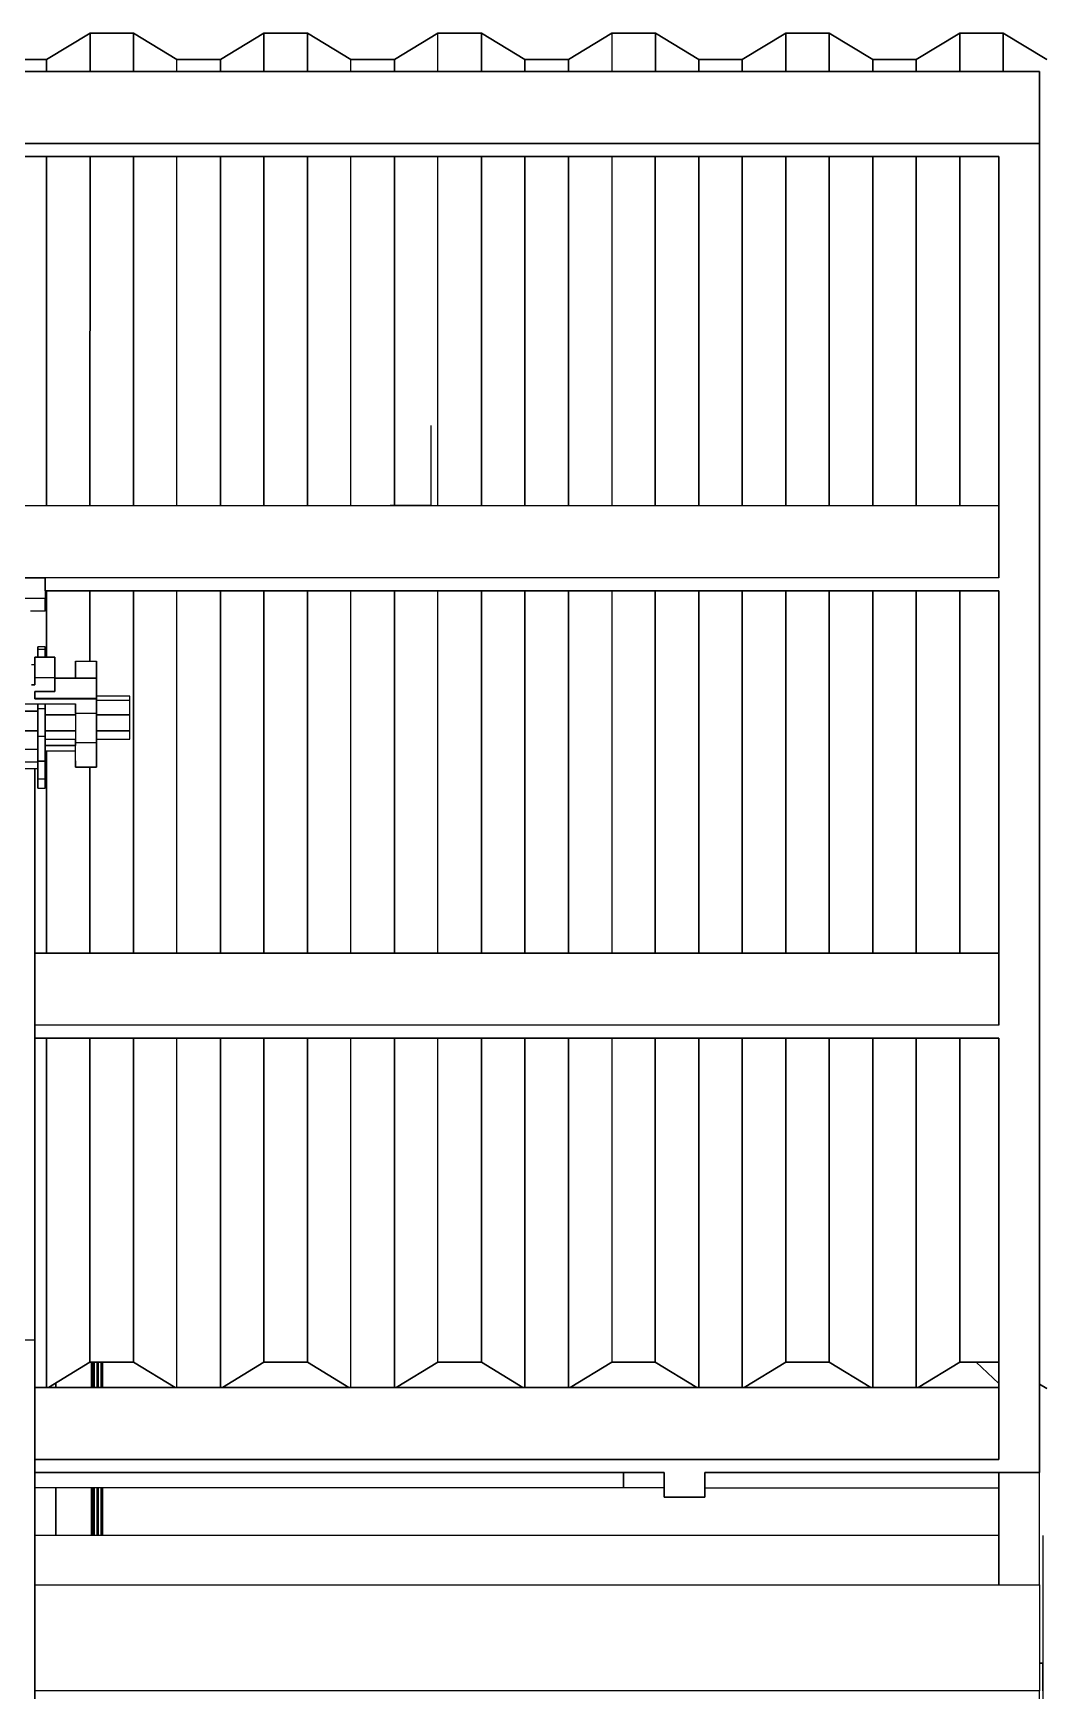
# Model space of a CAD drawing. Extents: x -43 to 90, y 6 to 81.
# Drawn here: x 3.161 to 5.152, y 19.711 to 22.977 of the extents above; entities that cross this region are included whole.
import ezdxf

# ---------------------------------------------------------------- set-up
doc = ezdxf.new("R2010")
doc.units = 0
doc.header["$LTSCALE"] = 0.1
doc.header["$MEASUREMENT"] = 0
doc.layers.add('cobertura nova', color=4, linetype='CONTINUOUS')
doc.layers.add('hachures cobertura', color=252, linetype='CONTINUOUS')

msp = doc.modelspace()

# ---------------------------------------------------------------- linework, layer by layer
at = {"layer": 'cobertura nova'}
for p, q in [((3.2736, 22.9771), (3.1879, 22.9254)), ((3.1879, 22.9254), (3.2736, 22.9771)), ((3.3593, 22.9771), (3.2736, 22.9771)), ((3.2736, 22.9771), (3.3593, 22.9771)), ((3.2737, 22.9771), (3.2737, 22.9771)), ((3.2737, 22.9771), (3.2737, 22.9771)), ((3.445, 22.9254), (3.3593, 22.9771)), ((3.3593, 22.9771), (3.445, 22.9254)), ((3.3594, 22.977), (3.3594, 22.977)), ((3.3594, 22.977), (3.3594, 22.977)), ((3.6164, 22.9771), (3.5307, 22.9254)), ((3.5307, 22.9254), (3.6164, 22.9771)), ((3.7021, 22.9771), (3.6164, 22.9771)), ((3.6164, 22.9771), (3.7021, 22.9771)), ((3.6165, 22.9771), (3.6165, 22.9771)), ((3.7879, 22.9254), (3.7021, 22.9771)), ((3.7021, 22.9771), (3.7879, 22.9254)), ((3.7023, 22.977), (3.7023, 22.977)), ((3.7023, 22.977), (3.7023, 22.977)), ((3.9593, 22.9771), (3.8736, 22.9254)), ((3.8736, 22.9254), (3.9593, 22.9771)), ((4.045, 22.9771), (3.9593, 22.9771)), ((3.9593, 22.9771), (4.045, 22.9771)), ((3.9594, 22.9771), (3.9594, 22.9771)), ((4.1307, 22.9254), (4.045, 22.9771)), ((4.045, 22.9771), (4.1307, 22.9254)), ((4.0451, 22.977), (4.0451, 22.977)), ((4.0451, 22.977), (4.0451, 22.977)), ((4.3021, 22.9771), (4.2164, 22.9254)), ((4.2164, 22.9254), (4.3021, 22.9771)), ((4.3879, 22.9771), (4.3021, 22.9771)), ((4.3021, 22.9771), (4.3879, 22.9771)), ((4.3023, 22.9771), (4.3023, 22.9771)), ((4.4736, 22.9254), (4.3879, 22.9771)), ((4.3879, 22.9771), (4.4736, 22.9254)), ((4.388, 22.977), (4.388, 22.977)), ((4.388, 22.977), (4.388, 22.977)), ((4.645, 22.9771), (4.5593, 22.9254)), ((4.5593, 22.9254), (4.645, 22.9771)), ((4.7307, 22.9771), (4.645, 22.9771)), ((4.645, 22.9771), (4.7307, 22.9771)), ((4.6451, 22.9771), (4.6451, 22.9771)), ((4.6451, 22.9771), (4.6451, 22.9771)), ((4.8164, 22.9254), (4.7307, 22.9771)), ((4.7307, 22.9771), (4.8164, 22.9254)), ((4.7308, 22.977), (4.7308, 22.977)), ((4.7308, 22.977), (4.7308, 22.977)), ((4.9879, 22.9771), (4.9021, 22.9254)), ((4.9021, 22.9254), (4.9879, 22.9771)), ((5.0736, 22.9771), (4.9879, 22.9771)), ((4.9879, 22.9771), (5.0736, 22.9771)), ((4.988, 22.9771), (4.988, 22.9771)), ((4.988, 22.9771), (4.988, 22.9771)), ((5.1593, 22.9254), (5.0736, 22.9771)), ((5.0736, 22.9771), (5.1593, 22.9254)), ((5.0737, 22.977), (5.0737, 22.977)), ((5.0737, 22.977), (5.0737, 22.977)), ((1.2251, 22.9018), (5.0651, 22.9018)), ((5.0651, 22.9018), (1.2251, 22.9018)), ((3.1879, 22.9254), (3.1021, 22.9254)), ((3.1021, 22.9254), (3.1879, 22.9254)), ((3.188, 22.9255), (3.188, 22.9255)), ((3.188, 22.9255), (3.188, 22.9255)), ((3.5307, 22.9254), (3.445, 22.9254)), ((3.445, 22.9254), (3.5307, 22.9254)), ((3.4451, 22.9254), (3.4451, 22.9254)), ((3.4451, 22.9254), (3.4451, 22.9254)), ((3.5308, 22.9255), (3.5308, 22.9255)), ((3.5308, 22.9255), (3.5308, 22.9255)), ((3.8736, 22.9254), (3.7879, 22.9254)), ((3.7879, 22.9254), (3.8736, 22.9254)), ((3.788, 22.9254), (3.788, 22.9254)), ((3.788, 22.9254), (3.788, 22.9254)), ((3.8737, 22.9255), (3.8737, 22.9255)), ((3.8737, 22.9255), (3.8737, 22.9255)), ((4.2164, 22.9254), (4.1307, 22.9254)), ((4.1307, 22.9254), (4.2164, 22.9254)), ((4.1308, 22.9254), (4.1308, 22.9254)), ((4.1308, 22.9254), (4.1308, 22.9254)), ((4.2165, 22.9255), (4.2165, 22.9255)), ((4.2165, 22.9255), (4.2165, 22.9255)), ((4.5593, 22.9254), (4.4736, 22.9254)), ((4.4736, 22.9254), (4.5593, 22.9254)), ((4.4737, 22.9254), (4.4737, 22.9254)), ((4.4737, 22.9254), (4.4737, 22.9254)), ((4.5594, 22.9255), (4.5594, 22.9255)), ((4.5594, 22.9255), (4.5594, 22.9255)), ((4.9021, 22.9254), (4.8164, 22.9254)), ((4.8164, 22.9254), (4.9021, 22.9254)), ((4.8165, 22.9254), (4.8165, 22.9254)), ((4.9023, 22.9255), (4.9023, 22.9255)), ((4.9023, 22.9255), (4.9023, 22.9255)), ((5.0651, 22.9018), (5.1451, 22.9018)), ((5.1451, 22.9018), (5.0651, 22.9018)), ((5.1451, 22.9018), (5.1451, 22.9018)), ((5.1451, 22.9018), (5.1451, 22.7599)), ((5.1451, 22.9018), (5.1451, 22.9018)), ((5.1451, 22.7599), (5.1451, 22.9018)), ((5.0651, 22.7599), (1.2251, 22.7599)), ((1.2251, 22.7599), (5.0651, 22.7599)), ((5.1451, 22.7599), (5.0651, 22.7599)), ((5.0651, 22.7599), (5.0651, 22.7599)), ((5.0651, 22.7599), (5.0651, 22.7599)), ((5.0651, 22.7599), (5.1451, 22.7599)), ((5.1451, 22.7599), (5.1451, 22.7599)), ((5.1451, 22.7599), (5.1451, 22.7339)), ((5.1451, 22.7339), (5.1451, 22.7599)), ((5.1451, 22.7599), (5.1451, 22.7599)), ((1.2251, 22.7339), (5.0651, 22.7339)), ((5.0651, 22.7339), (1.2251, 22.7339)), ((5.0651, 22.7339), (5.0651, 21.9041)), ((5.0651, 21.9041), (5.0651, 22.7339)), ((5.0651, 22.7339), (5.0651, 22.046)), ((5.0651, 22.046), (5.0651, 22.7339)), ((5.1451, 22.7339), (5.1451, 21.9041)), ((5.1451, 21.9041), (5.1451, 22.7339)), ((3.9451, 22.2042), (3.9451, 22.046)), ((1.2251, 22.046), (5.0651, 22.046)), ((3.9451, 22.046), (3.8651, 22.046)), ((3.8651, 22.046), (3.9451, 22.046)), ((5.0651, 21.9041), (5.0651, 22.046)), ((5.0651, 21.9041), (1.2251, 21.9041)), ((3.1051, 21.9041), (3.1851, 21.9041)), ((3.1851, 21.9041), (3.1851, 21.864)), ((3.1851, 21.8782), (3.1851, 21.9041)), ((5.1451, 21.9041), (5.1451, 21.8782)), ((5.1451, 21.8782), (5.1451, 21.9041)), ((3.1341, 21.864), (3.1851, 21.864)), ((3.1851, 21.8782), (5.0651, 21.8782)), ((5.0651, 21.8782), (3.1851, 21.8782)), ((3.1851, 21.864), (3.1851, 21.8381)), ((3.1851, 21.8381), (3.1851, 21.864)), ((3.1851, 21.8381), (3.1851, 21.864)), ((3.1878, 21.7473), (3.1878, 21.8782)), ((5.0651, 21.8782), (5.0651, 21.0224)), ((5.0651, 21.1643), (5.0651, 21.8782)), ((5.0651, 21.8782), (5.0651, 21.8782)), ((5.0651, 21.0224), (5.0651, 21.8782)), ((5.0651, 21.8782), (5.0651, 21.8782)), ((5.1451, 21.8782), (5.1451, 21.0224)), ((5.1451, 21.0224), (5.1451, 21.8782)), ((3.1851, 21.8381), (3.1564, 21.8381)), ((3.1849, 21.7676), (3.1705, 21.7676)), ((3.1705, 21.7676), (3.1705, 21.7624)), ((3.1705, 21.7676), (3.1705, 21.7489)), ((3.1705, 21.7624), (3.1705, 21.7676)), ((3.1705, 21.7489), (3.1705, 21.7676)), ((3.1849, 21.7624), (3.1705, 21.7624)), ((3.1705, 21.7624), (3.1705, 21.7473)), ((3.1705, 21.7473), (3.1705, 21.7624)), ((3.1849, 21.7624), (3.1849, 21.7676)), ((3.1849, 21.7676), (3.1849, 21.7624)), ((3.1849, 21.7473), (3.1849, 21.7624)), ((3.1849, 21.7624), (3.1849, 21.7473)), ((3.1582, 21.7333), (3.1649, 21.7333)), ((3.1649, 21.7333), (3.1649, 21.7473)), ((3.1649, 21.7473), (3.2041, 21.7473)), ((3.2041, 21.7473), (3.1649, 21.7473)), ((3.1649, 21.7473), (3.1649, 21.7067)), ((3.1649, 21.7067), (3.1649, 21.7473)), ((3.1649, 21.7473), (3.1649, 21.7333)), ((3.1649, 21.6928), (3.1649, 21.7333)), ((3.1649, 21.7333), (3.1649, 21.6928)), ((3.1705, 21.7489), (3.1705, 21.7473)), ((3.1705, 21.7489), (3.1705, 21.7489)), ((3.1705, 21.7473), (3.1705, 21.7489)), ((3.1705, 21.7489), (3.1705, 21.7489)), ((3.2041, 21.7067), (3.2041, 21.7473)), ((3.2041, 21.7473), (3.2041, 21.7067)), ((3.2447, 21.7063), (3.2447, 21.7393)), ((3.2447, 21.7393), (3.2865, 21.7393)), ((3.2447, 21.7393), (3.2447, 21.7063)), ((3.2865, 21.7059), (3.2865, 21.7393)), ((3.2865, 21.7063), (3.2865, 21.7393)), ((3.2865, 21.7393), (3.2865, 21.7063)), ((3.1582, 21.6928), (3.1649, 21.6928)), ((3.1649, 21.6928), (3.1582, 21.6928)), ((3.1649, 21.7201), (3.1649, 21.7201)), ((3.1649, 21.7201), (3.1649, 21.7201)), ((3.2041, 21.7067), (3.1649, 21.7067)), ((3.1649, 21.7067), (3.1649, 21.6928)), ((3.1649, 21.6928), (3.1649, 21.7067)), ((3.2041, 21.6928), (3.2041, 21.7067)), ((3.2041, 21.7067), (3.2041, 21.6928)), ((3.2041, 21.7063), (3.2447, 21.7063)), ((3.2447, 21.7059), (3.2041, 21.7059)), ((3.2041, 21.6796), (3.2041, 21.6928)), ((3.2041, 21.6928), (3.2041, 21.6796)), ((3.2041, 21.6796), (3.2041, 21.6928)), ((3.2447, 21.7063), (3.2865, 21.7063)), ((3.2865, 21.7059), (3.2447, 21.7059)), ((3.2865, 21.7063), (3.2865, 21.7059)), ((3.2865, 21.7059), (3.2865, 21.6654)), ((3.2865, 21.6654), (3.2865, 21.7059)), ((3.1649, 21.6657), (3.1649, 21.6796)), ((3.1649, 21.6796), (3.2041, 21.6796)), ((3.1649, 21.6796), (3.1649, 21.6654)), ((3.2041, 21.6796), (3.1649, 21.6796)), ((3.2447, 21.6657), (3.1649, 21.6657)), ((3.1649, 21.6654), (3.1649, 21.6657)), ((3.1649, 21.6657), (3.1649, 21.6654)), ((3.1649, 21.6654), (3.2447, 21.6654)), ((3.2865, 21.6657), (3.2447, 21.6657)), ((3.2447, 21.6654), (3.2865, 21.6654)), ((3.3519, 21.6707), (3.2865, 21.6707)), ((3.2865, 21.6554), (3.2865, 21.6654)), ((3.2865, 21.6654), (3.2865, 21.6551)), ((3.3519, 21.6621), (3.2865, 21.6621)), ((3.3519, 21.6621), (3.3519, 21.6707)), ((3.3519, 21.6337), (3.3519, 21.6621)), ((3.1705, 21.6412), (3.1193, 21.6412)), ((3.1193, 21.6412), (3.1705, 21.6412)), ((3.1253, 21.6554), (3.1649, 21.6554)), ((3.1649, 21.6551), (3.1253, 21.6551)), ((3.1649, 21.6554), (3.2447, 21.6554)), ((3.2447, 21.6551), (3.1649, 21.6551)), ((3.1705, 21.6551), (3.1705, 21.6461)), ((3.1705, 21.6412), (3.1705, 21.6551)), ((3.1705, 21.6461), (3.1705, 21.6551)), ((3.1705, 21.6551), (3.1705, 21.6412)), ((3.1705, 21.6461), (3.1849, 21.6461)), ((3.1705, 21.6461), (3.1705, 21.5918)), ((3.1705, 21.5918), (3.1705, 21.6461)), ((3.1705, 21.602), (3.1705, 21.6412)), ((3.1705, 21.6412), (3.1705, 21.6412)), ((3.1705, 21.6412), (3.1705, 21.602)), ((3.1849, 21.6461), (3.1849, 21.6551)), ((3.1849, 21.6551), (3.1849, 21.6461)), ((3.1849, 21.5918), (3.1849, 21.6461)), ((3.1849, 21.6461), (3.1849, 21.5918)), ((3.1849, 21.6337), (3.2447, 21.6337)), ((3.2447, 21.6337), (3.1849, 21.6337)), ((3.2447, 21.6551), (3.2447, 21.6554)), ((3.2447, 21.6554), (3.2447, 21.6551)), ((3.2447, 21.6551), (3.2447, 21.637)), ((3.2447, 21.6367), (3.2447, 21.6551)), ((3.2447, 21.637), (3.2865, 21.637)), ((3.2447, 21.6367), (3.2447, 21.5788)), ((3.2865, 21.6367), (3.2447, 21.6367)), ((3.2865, 21.637), (3.2865, 21.6554)), ((3.2865, 21.6551), (3.2865, 21.6367)), ((3.2865, 21.5788), (3.2865, 21.6367)), ((3.2865, 21.6367), (3.2865, 21.5788)), ((3.2865, 21.6337), (3.3519, 21.6337)), ((3.3519, 21.6337), (3.2865, 21.6337)), ((3.3519, 21.6022), (3.3519, 21.6337)), ((3.1705, 21.602), (3.1196, 21.602)), ((3.1196, 21.602), (3.1705, 21.602)), ((3.1705, 21.6106), (3.1705, 21.6106)), ((3.1705, 21.5663), (3.1705, 21.602)), ((3.1705, 21.602), (3.1705, 21.602)), ((3.1705, 21.602), (3.1705, 21.5663)), ((3.1705, 21.5918), (3.1849, 21.5918)), ((3.1705, 21.5918), (3.1705, 21.5425)), ((3.1705, 21.5425), (3.1705, 21.5918)), ((3.2447, 21.6022), (3.1849, 21.6022)), ((3.1849, 21.6022), (3.2447, 21.6022)), ((3.1849, 21.5425), (3.1849, 21.5918)), ((3.1849, 21.5918), (3.1849, 21.5425)), ((3.3519, 21.6022), (3.2865, 21.6022)), ((3.2865, 21.6022), (3.3519, 21.6022)), ((3.3519, 21.586), (3.3519, 21.6022)), ((3.1193, 21.5663), (3.1705, 21.5663)), ((3.1705, 21.5413), (3.1705, 21.5663)), ((3.1705, 21.5663), (3.1705, 21.5413)), ((3.1705, 21.5593), (3.1705, 21.5593)), ((3.1849, 21.586), (3.2447, 21.586)), ((3.2447, 21.5733), (3.1849, 21.5733)), ((3.1849, 21.5733), (3.2447, 21.5733)), ((3.1849, 21.5629), (3.2447, 21.5629)), ((3.2447, 21.5622), (3.1849, 21.5622)), ((3.1878, 21.1643), (3.1878, 21.5622)), ((3.2447, 21.586), (3.2447, 21.5733)), ((3.2447, 21.5305), (3.2447, 21.586)), ((3.2447, 21.5733), (3.2447, 21.586)), ((3.2447, 21.5434), (3.2447, 21.5788)), ((3.2865, 21.5788), (3.2447, 21.5788)), ((3.2447, 21.5629), (3.2447, 21.5629)), ((3.2447, 21.5622), (3.2447, 21.5622)), ((3.2865, 21.586), (3.3519, 21.586)), ((3.2865, 21.5434), (3.2865, 21.5788)), ((3.2865, 21.5788), (3.2865, 21.5434)), ((3.2865, 21.5305), (3.2865, 21.5788)), ((3.2865, 21.5622), (3.2865, 21.5788)), ((3.2865, 21.5733), (3.2865, 21.5622)), ((3.1193, 21.5413), (3.1705, 21.5413)), ((3.1193, 21.5278), (3.1705, 21.5278)), ((3.1648, 21.5278), (3.1648, 20.4022)), ((3.1648, 20.4022), (3.1649, 21.5278)), ((3.1705, 21.5425), (3.1849, 21.5425)), ((3.1849, 21.5425), (3.1705, 21.5425)), ((3.1705, 21.5425), (3.1705, 21.5077)), ((3.1705, 21.5077), (3.1705, 21.5425)), ((3.1705, 21.5278), (3.1705, 21.5413)), ((3.1705, 21.5413), (3.1705, 21.5278)), ((3.1705, 21.5278), (3.1705, 21.5173)), ((3.1849, 21.5425), (3.1849, 21.5425)), ((3.1849, 21.5077), (3.1849, 21.5425)), ((3.1849, 21.5425), (3.1849, 21.5077)), ((3.2447, 21.5305), (3.2447, 21.5434)), ((3.2447, 21.5434), (3.2447, 21.5434)), ((3.2447, 21.5434), (3.2447, 21.5305)), ((3.2865, 21.5305), (3.2447, 21.5305)), ((3.2447, 21.5305), (3.2865, 21.5305)), ((3.2735, 21.1643), (3.2735, 21.5305)), ((3.2865, 21.5305), (3.2865, 21.5434)), ((3.2865, 21.5434), (3.2865, 21.5305)), ((3.1705, 21.5173), (3.1705, 21.5173)), ((3.1705, 21.4943), (3.1705, 21.5173)), ((3.1705, 21.5173), (3.1705, 21.4943)), ((3.1705, 21.5077), (3.1849, 21.5077)), ((3.1705, 21.5077), (3.1705, 21.4891)), ((3.1705, 21.4891), (3.1705, 21.5077)), ((3.1705, 21.4943), (3.1705, 21.4891)), ((3.1849, 21.4891), (3.1849, 21.5077)), ((3.1849, 21.5077), (3.1849, 21.4891)), ((3.1705, 21.4891), (3.1849, 21.4891)), ((5.0651, 21.1643), (3.1649, 21.1643)), ((3.1649, 21.1643), (5.0651, 21.1643)), ((5.0651, 21.0224), (5.0651, 21.1643)), ((5.0651, 21.0224), (3.1648, 21.0224)), ((5.1451, 21.0224), (5.1451, 20.9965)), ((5.1451, 20.9964), (5.1451, 21.0224)), ((3.1648, 20.9965), (5.0651, 20.9965)), ((5.0651, 20.9965), (3.1648, 20.9965)), ((3.1878, 20.3085), (3.1878, 20.9965)), ((5.0651, 20.9965), (5.0651, 20.1666)), ((5.0651, 20.3085), (5.0651, 20.9965)), ((5.0651, 20.1666), (5.0651, 20.9965)), ((5.1451, 20.9965), (5.1451, 20.1666)), ((5.1451, 20.1666), (5.1451, 20.9964)), ((3.1253, 20.4022), (3.1648, 20.4022)), ((3.1648, 20.4022), (3.1648, 18.5206)), ((3.1648, 18.5206), (3.1648, 20.4022)), ((3.1648, 20.3768), (3.1648, 19.6954)), ((3.1916, 20.3085), (3.2735, 20.3579)), ((3.2735, 20.3579), (3.1916, 20.3085)), ((3.2735, 20.3579), (3.2735, 20.3579)), ((3.2735, 20.3579), (3.3592, 20.3579)), ((3.3592, 20.3579), (3.2735, 20.3579)), ((3.276, 20.3579), (3.276, 20.3085)), ((3.2773, 20.3579), (3.2773, 20.3085)), ((3.2793, 20.3579), (3.2793, 20.3085)), ((3.2823, 20.3085), (3.2824, 20.3579)), ((3.2873, 20.3579), (3.2873, 20.3085)), ((3.2903, 20.3085), (3.2903, 20.3579)), ((3.2952, 20.3579), (3.2952, 20.3085)), ((3.2965, 20.3085), (3.2965, 20.3579)), ((3.2985, 20.3579), (3.2985, 20.3085)), ((3.3592, 20.3579), (3.3592, 20.3579)), ((3.3592, 20.3579), (3.4411, 20.3085)), ((3.4411, 20.3085), (3.3592, 20.3579)), ((3.5344, 20.3085), (3.6164, 20.3579)), ((3.6164, 20.3579), (3.5344, 20.3085)), ((3.6164, 20.3579), (3.6164, 20.3579)), ((3.6164, 20.3579), (3.7021, 20.3579)), ((3.7021, 20.3579), (3.6164, 20.3579)), ((3.7021, 20.3579), (3.7021, 20.3579)), ((3.7021, 20.3579), (3.784, 20.3085)), ((3.784, 20.3085), (3.7021, 20.3579)), ((3.8773, 20.3085), (3.9592, 20.3579)), ((3.9592, 20.3579), (3.8773, 20.3085)), ((3.9592, 20.3579), (4.0449, 20.3579)), ((4.0449, 20.3579), (3.9592, 20.3579)), ((4.0449, 20.3579), (4.0449, 20.3579)), ((4.0449, 20.3579), (4.1268, 20.3085)), ((4.1269, 20.3085), (4.0449, 20.3579)), ((4.2202, 20.3085), (4.3021, 20.3579)), ((4.3021, 20.3579), (4.2202, 20.3085)), ((4.3021, 20.3579), (4.3878, 20.3579)), ((4.3878, 20.3579), (4.3021, 20.3579)), ((4.3878, 20.3579), (4.3878, 20.3579)), ((4.3878, 20.3579), (4.4697, 20.3085)), ((4.4697, 20.3085), (4.3878, 20.3579)), ((4.563, 20.3085), (4.6449, 20.3579)), ((4.6449, 20.3579), (4.563, 20.3085)), ((4.6449, 20.3579), (4.6449, 20.3579)), ((4.6449, 20.3579), (4.7306, 20.3579)), ((4.7306, 20.3579), (4.6449, 20.3579)), ((4.7306, 20.3579), (4.7306, 20.3579)), ((4.7306, 20.3579), (4.8126, 20.3085)), ((4.8126, 20.3085), (4.7306, 20.3579)), ((4.9059, 20.3085), (4.9878, 20.3579)), ((4.9878, 20.3579), (4.9059, 20.3085)), ((4.9878, 20.3579), (4.9878, 20.3579)), ((4.9878, 20.3579), (5.0651, 20.3579)), ((5.0651, 20.3579), (4.9878, 20.3579)), ((5.065, 20.316), (5.0199, 20.3579)), ((5.0199, 20.3579), (5.065, 20.316)), ((5.065, 20.3579), (5.065, 20.3085)), ((5.065, 20.3085), (5.065, 20.3579)), ((5.065, 20.3085), (5.065, 20.3579)), ((5.065, 20.3579), (5.065, 20.3085)), ((3.1648, 20.3085), (4.4051, 20.3085)), ((4.4051, 20.3085), (3.1648, 20.3085)), ((3.2065, 20.3085), (3.2065, 20.3175)), ((3.2065, 20.3175), (3.2065, 20.3085)), ((4.4051, 20.3085), (4.4851, 20.3085)), ((4.4851, 20.3085), (4.4051, 20.3085)), ((4.4851, 20.3085), (5.0651, 20.3085)), ((5.0651, 20.3085), (4.4851, 20.3085)), ((5.0651, 20.1666), (5.0651, 20.3085)), ((5.1451, 20.3148), (5.1592, 20.3062)), ((5.1592, 20.3062), (5.1451, 20.3148)), ((5.0651, 20.2826), (5.0651, 20.2826)), ((5.0651, 20.2826), (5.0651, 20.2826)), ((4.4051, 20.1666), (3.1648, 20.1666)), ((3.1648, 20.1666), (4.4051, 20.1666)), ((4.4851, 20.1666), (4.4051, 20.1666)), ((4.4051, 20.1666), (4.4051, 20.1666)), ((4.4051, 20.1666), (4.4851, 20.1666)), ((4.4051, 20.1666), (4.4051, 20.1666)), ((4.4851, 20.1666), (4.4851, 20.1666)), ((5.0651, 20.1666), (4.4851, 20.1666)), ((4.4851, 20.1666), (5.0651, 20.1666)), ((4.4851, 20.1666), (4.4851, 20.1666)), ((5.1451, 20.1666), (5.1451, 20.1407)), ((5.1451, 20.1407), (5.1451, 20.1666)), ((3.1648, 20.1407), (4.4051, 20.1407)), ((4.4051, 20.1407), (3.1648, 20.1407)), ((4.325, 20.1407), (4.325, 20.1107)), ((4.325, 20.1407), (4.325, 20.1107)), ((4.325, 20.1107), (4.325, 20.1407)), ((4.405, 20.1407), (4.405, 20.1107)), ((4.405, 20.1107), (4.405, 20.1407)), ((4.4051, 20.1407), (4.4051, 20.092)), ((4.4051, 20.0921), (4.4051, 20.1407)), ((4.4051, 20.0921), (4.4051, 20.1407)), ((4.4051, 20.1407), (4.4051, 20.0921)), ((5.0651, 20.1407), (4.4851, 20.1407)), ((4.4851, 20.092), (4.4851, 20.1407)), ((4.4851, 20.1407), (5.0651, 20.1407)), ((4.4851, 20.1407), (4.4851, 20.0921)), ((4.4851, 20.0921), (4.4851, 20.1407)), ((5.065, 20.1107), (5.065, 20.1407)), ((5.065, 20.1407), (5.065, 19.9195)), ((5.065, 20.1407), (5.065, 20.1107)), ((5.065, 19.9195), (5.065, 20.1407)), ((5.1451, 20.1407), (5.0651, 20.1407)), ((5.0651, 20.1407), (5.1451, 20.1407)), ((5.145, 19.9195), (5.145, 20.1407)), ((5.145, 19.9195), (5.145, 20.1407)), ((4.325, 20.1107), (3.1648, 20.1107)), ((3.2065, 20.0168), (3.2065, 20.1107)), ((3.2065, 20.1107), (3.2065, 20.0168)), ((3.276, 20.1107), (3.276, 20.0168)), ((3.2772, 20.1107), (3.2772, 20.0168)), ((3.2793, 20.1107), (3.2793, 20.0168)), ((3.2821, 20.0168), (3.2822, 20.1107)), ((3.2873, 20.1107), (3.2873, 20.0168)), ((3.29, 20.0168), (3.2901, 20.1107)), ((3.2952, 20.1107), (3.2952, 20.0168)), ((3.2964, 20.0168), (3.2964, 20.1107)), ((3.2985, 20.1107), (3.2985, 20.0168)), ((4.325, 20.1107), (4.325, 20.1107)), ((4.405, 20.1107), (4.325, 20.1107)), ((4.325, 20.1107), (4.325, 20.1107)), ((4.325, 20.1107), (4.325, 20.1107)), ((4.405, 20.1107), (4.4051, 20.1107)), ((4.4851, 20.0921), (4.4051, 20.0921)), ((4.4051, 20.092), (4.4851, 20.092)), ((4.4851, 20.1107), (5.065, 20.1107)), ((5.065, 19.9195), (5.065, 20.1107)), ((5.065, 20.1107), (5.065, 19.9195)), ((5.065, 20.0168), (3.1648, 20.0168)), ((5.145, 20.0168), (5.145, 20.0168)), ((5.145, 19.9195), (5.145, 20.0168)), ((5.1516, 20.0168), (5.1516, 20.0168)), ((5.1516, 20.0168), (5.1516, 19.5216)), ((3.1648, 19.9195), (5.145, 19.9195)), ((5.145, 19.9195), (5.145, 19.7105)), ((5.145, 19.7648), (5.1516, 19.7648)), ((5.1516, 19.7648), (5.145, 19.7648)), ((5.1516, 19.7105), (5.1516, 19.7648)), ((5.145, 19.7105), (3.1648, 19.7105)), ((5.145, 19.5216), (5.145, 19.7105))]:
    msp.add_line(p, q, dxfattribs=at)
at = {"layer": 'hachures cobertura'}
for p, q in [((3.2736, 22.9018), (3.2736, 22.9771)), ((3.2736, 22.9771), (3.2736, 22.9018)), ((3.3593, 22.9018), (3.3593, 22.9771)), ((3.3593, 22.9771), (3.3593, 22.9018)), ((3.6164, 22.9018), (3.6164, 22.9771)), ((3.6164, 22.9771), (3.6164, 22.9018)), ((3.7021, 22.9018), (3.7021, 22.9771)), ((3.7021, 22.9771), (3.7021, 22.9018)), ((3.9593, 22.9018), (3.9593, 22.9771)), ((4.045, 22.9018), (4.045, 22.9771)), ((4.045, 22.9771), (4.045, 22.9018)), ((4.3021, 22.9771), (4.3021, 22.9018)), ((4.3879, 22.9018), (4.3879, 22.9771)), ((4.3879, 22.9771), (4.3879, 22.9018)), ((4.645, 22.9018), (4.645, 22.9771)), ((4.645, 22.9771), (4.645, 22.9018)), ((4.7307, 22.9018), (4.7307, 22.9771)), ((4.7307, 22.9771), (4.7307, 22.9018)), ((4.9879, 22.9018), (4.9879, 22.9771)), ((4.9879, 22.9771), (4.9879, 22.9018)), ((5.0736, 22.9018), (5.0736, 22.9771)), ((5.0736, 22.9771), (5.0736, 22.9018)), ((3.1879, 22.9018), (3.1879, 22.9254)), ((3.1879, 22.9254), (3.1879, 22.9018)), ((3.445, 22.9018), (3.445, 22.9254)), ((3.5307, 22.9018), (3.5307, 22.9254)), ((3.5307, 22.9254), (3.5307, 22.9018)), ((3.7879, 22.9018), (3.7879, 22.9254)), ((3.8736, 22.9018), (3.8736, 22.9254)), ((3.8736, 22.9254), (3.8736, 22.9018)), ((4.1307, 22.9018), (4.1307, 22.9254)), ((4.1307, 22.9254), (4.1307, 22.9018)), ((4.2164, 22.9018), (4.2164, 22.9254)), ((4.2164, 22.9254), (4.2164, 22.9018)), ((4.4736, 22.9018), (4.4736, 22.9254)), ((4.4736, 22.9254), (4.4736, 22.9018)), ((4.5593, 22.9018), (4.5593, 22.9254)), ((4.5593, 22.9254), (4.5593, 22.9018)), ((4.8164, 22.9018), (4.8164, 22.9254)), ((4.8164, 22.9254), (4.8164, 22.9018)), ((4.9021, 22.9018), (4.9021, 22.9254)), ((4.9021, 22.9254), (4.9021, 22.9018)), ((3.1878, 22.046), (3.1878, 22.7339)), ((3.1878, 22.7339), (3.1878, 22.046)), ((3.2735, 22.046), (3.2736, 22.7339)), ((3.2736, 22.7339), (3.2735, 22.046)), ((3.3593, 22.046), (3.3593, 22.7339)), ((3.3593, 22.7339), (3.3593, 22.046)), ((3.445, 22.046), (3.445, 22.7339)), ((3.5307, 22.046), (3.5307, 22.7339)), ((3.5307, 22.7339), (3.5307, 22.046)), ((3.6164, 22.046), (3.6164, 22.7339)), ((3.6164, 22.7339), (3.6164, 22.046)), ((3.7021, 22.046), (3.7021, 22.7339)), ((3.7021, 22.7339), (3.7021, 22.046)), ((3.7878, 22.046), (3.7878, 22.7339)), ((3.8735, 22.046), (3.8736, 22.7339)), ((3.8736, 22.7339), (3.8735, 22.046)), ((3.9593, 22.046), (3.9593, 22.7339)), ((4.045, 22.046), (4.045, 22.7339)), ((4.045, 22.7339), (4.045, 22.046)), ((4.1307, 22.046), (4.1307, 22.7339)), ((4.1307, 22.7339), (4.1307, 22.046)), ((4.2164, 22.046), (4.2164, 22.7339)), ((4.2164, 22.7339), (4.2164, 22.046)), ((4.3021, 22.7339), (4.3021, 22.046)), ((4.3878, 22.046), (4.3878, 22.7339)), ((4.3878, 22.7339), (4.3878, 22.046)), ((4.4735, 22.046), (4.4736, 22.7339)), ((4.4736, 22.7339), (4.4735, 22.046)), ((4.5593, 22.046), (4.5593, 22.7339)), ((4.5593, 22.7339), (4.5593, 22.046)), ((4.645, 22.046), (4.645, 22.7339)), ((4.645, 22.7339), (4.645, 22.046)), ((4.7307, 22.046), (4.7307, 22.7339)), ((4.7307, 22.7339), (4.7307, 22.046)), ((4.8164, 22.046), (4.8164, 22.7339)), ((4.8164, 22.7339), (4.8164, 22.046)), ((4.9021, 22.046), (4.9021, 22.7339)), ((4.9021, 22.7339), (4.9021, 22.046)), ((4.9878, 22.046), (4.9878, 22.7339)), ((4.9878, 22.7339), (4.9878, 22.046)), ((3.1878, 21.8782), (3.1878, 21.7473)), ((3.2735, 21.7393), (3.2735, 21.8782)), ((3.2735, 21.8782), (3.2735, 21.7393)), ((3.3592, 21.1643), (3.3593, 21.8782)), ((3.3593, 21.8782), (3.3592, 21.1643)), ((3.445, 21.1643), (3.445, 21.8782)), ((3.5307, 21.1643), (3.5307, 21.8782)), ((3.5307, 21.8782), (3.5307, 21.1643)), ((3.6164, 21.1643), (3.6164, 21.8782)), ((3.6164, 21.8782), (3.6164, 21.1643)), ((3.7021, 21.1643), (3.7021, 21.8782)), ((3.7021, 21.8782), (3.7021, 21.1643)), ((3.7878, 21.1643), (3.7878, 21.8782)), ((3.8735, 21.1643), (3.8735, 21.8782)), ((3.8735, 21.8782), (3.8735, 21.1643)), ((3.9592, 21.1643), (3.9593, 21.8782)), ((4.045, 21.1643), (4.045, 21.8782)), ((4.045, 21.8782), (4.045, 21.1643)), ((4.1307, 21.1643), (4.1307, 21.8782)), ((4.1307, 21.8782), (4.1307, 21.1643)), ((4.2164, 21.1643), (4.2164, 21.8782)), ((4.2164, 21.8782), (4.2164, 21.1643)), ((4.3021, 21.8782), (4.3021, 21.1643)), ((4.3878, 21.1643), (4.3878, 21.8782)), ((4.3878, 21.8782), (4.3878, 21.1643)), ((4.4735, 21.1643), (4.4735, 21.8782)), ((4.4735, 21.8782), (4.4735, 21.1643)), ((4.5592, 21.1643), (4.5593, 21.8782)), ((4.5593, 21.8782), (4.5592, 21.1643)), ((4.645, 21.1643), (4.645, 21.8782)), ((4.645, 21.8782), (4.645, 21.1643)), ((4.7307, 21.1643), (4.7307, 21.8782)), ((4.7307, 21.8782), (4.7307, 21.1643)), ((4.8164, 21.1643), (4.8164, 21.8782)), ((4.8164, 21.8782), (4.8164, 21.1643)), ((4.9021, 21.1643), (4.9021, 21.8782)), ((4.9021, 21.8782), (4.9021, 21.1643)), ((4.9878, 21.1643), (4.9878, 21.8782)), ((4.9878, 21.8782), (4.9878, 21.1643)), ((3.1878, 21.5622), (3.1878, 21.1643)), ((3.2735, 21.5305), (3.2735, 21.1643)), ((3.1878, 20.9965), (3.1878, 20.3085)), ((3.2735, 20.3579), (3.2735, 20.9965)), ((3.2735, 20.9965), (3.2735, 20.3579)), ((3.3592, 20.3579), (3.3592, 20.9965)), ((3.3592, 20.9965), (3.3592, 20.3579)), ((3.4449, 20.3085), (3.4449, 20.9965)), ((3.5306, 20.3085), (3.5307, 20.9965)), ((3.5307, 20.9965), (3.5306, 20.3085)), ((3.6164, 20.3579), (3.6164, 20.9965)), ((3.6164, 20.9965), (3.6164, 20.3579)), ((3.7021, 20.3579), (3.7021, 20.9965)), ((3.7021, 20.9965), (3.7021, 20.3579)), ((3.7878, 20.3085), (3.7878, 20.9965)), ((3.8735, 20.3085), (3.8735, 20.9965)), ((3.8735, 20.9965), (3.8735, 20.3085)), ((3.9592, 20.3579), (3.9592, 20.9965)), ((4.0449, 20.3579), (4.0449, 20.9965)), ((4.0449, 20.9965), (4.0449, 20.3579)), ((4.1306, 20.3085), (4.1307, 20.9965)), ((4.1307, 20.9965), (4.1306, 20.3085)), ((4.2164, 20.3085), (4.2164, 20.9965)), ((4.2164, 20.9965), (4.2164, 20.3085)), ((4.3021, 20.9965), (4.3021, 20.3579)), ((4.3878, 20.3579), (4.3878, 20.9965)), ((4.3878, 20.9965), (4.3878, 20.3579)), ((4.4735, 20.3085), (4.4735, 20.9965)), ((4.4735, 20.9965), (4.4735, 20.3085)), ((4.5592, 20.3085), (4.5592, 20.9965)), ((4.5592, 20.9965), (4.5592, 20.3085)), ((4.6449, 20.3579), (4.6449, 20.9965)), ((4.6449, 20.9965), (4.6449, 20.3579)), ((4.7306, 20.3579), (4.7307, 20.9965)), ((4.7307, 20.9965), (4.7306, 20.3579)), ((4.8164, 20.3085), (4.8164, 20.9965)), ((4.8164, 20.9965), (4.8164, 20.3085)), ((4.9021, 20.3085), (4.9021, 20.9965)), ((4.9021, 20.9965), (4.9021, 20.3085)), ((4.9878, 20.3579), (4.9878, 20.9965)), ((4.9878, 20.9965), (4.9878, 20.3579))]:
    msp.add_line(p, q, dxfattribs=at)

doc.saveas('drawing.dxf')
